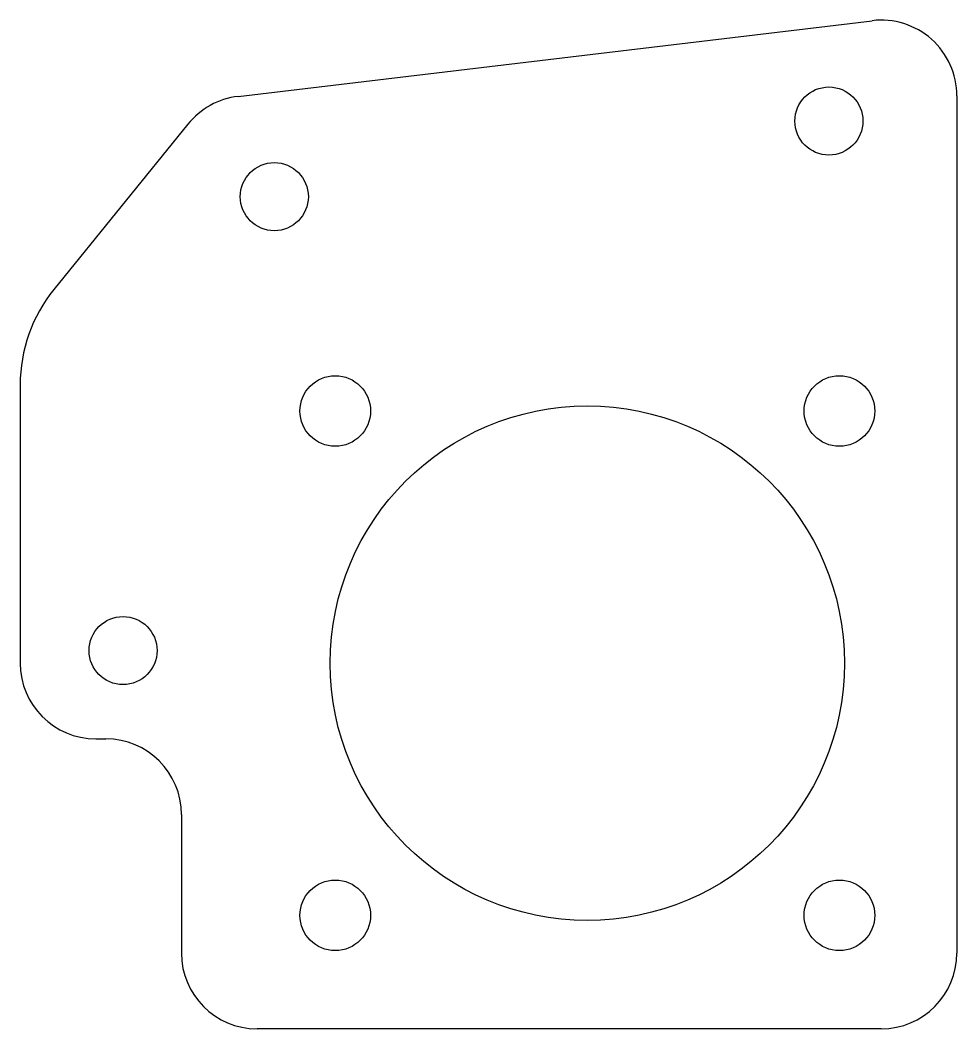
# Model space of a CAD drawing. Extents: x 154 to 340, y 280 to 480.
import ezdxf

# ---------------------------------------------------------------- set-up
doc = ezdxf.new("R2010")
doc.units = 0
doc.layers.get('0').update_dxf_attribs({"linetype": 'CONTINUOUS'})

msp = doc.modelspace()

# ---------------------------------------------------------------- linework, layer by layer
for p, q in [((197.23, 465.19), (323.01, 480.19)), ((339.79, 465.3), (339.79, 295.3)), ((187.27, 459.65), (160.71, 426.9)), ((154, 408), (154, 352.8)), ((169, 337.8), (170.99, 337.8)), ((185.99, 322.8), (185.99, 295.3)), ((324.79, 280.3), (200.99, 280.3))]:
    msp.add_line(p, q)
for centre, radius in [((314.41, 460.3), 6.75), ((204.41, 445.3), 6.75), ((216.5, 402.8), 7), ((316.5, 402.8), 7), ((266.5, 352.8), 51), ((174.41, 355.3), 6.75), ((216.5, 302.8), 7), ((316.5, 302.8), 7)]:
    msp.add_circle(centre, radius)
for centre, radius, start, end in [((324.79, 465.3), 15, 0, 96.8006), ((199, 450.3), 15, 96.8006, 141.4457), ((184, 408), 30, 140.9464, 180), ((169, 352.8), 15, 180, 270), ((170.99, 322.8), 15, 0, 90), ((200.99, 295.3), 15, 180, 270), ((324.79, 295.3), 15, 270, 0)]:
    msp.add_arc(centre, radius, start, end)

doc.saveas('drawing.dxf')
